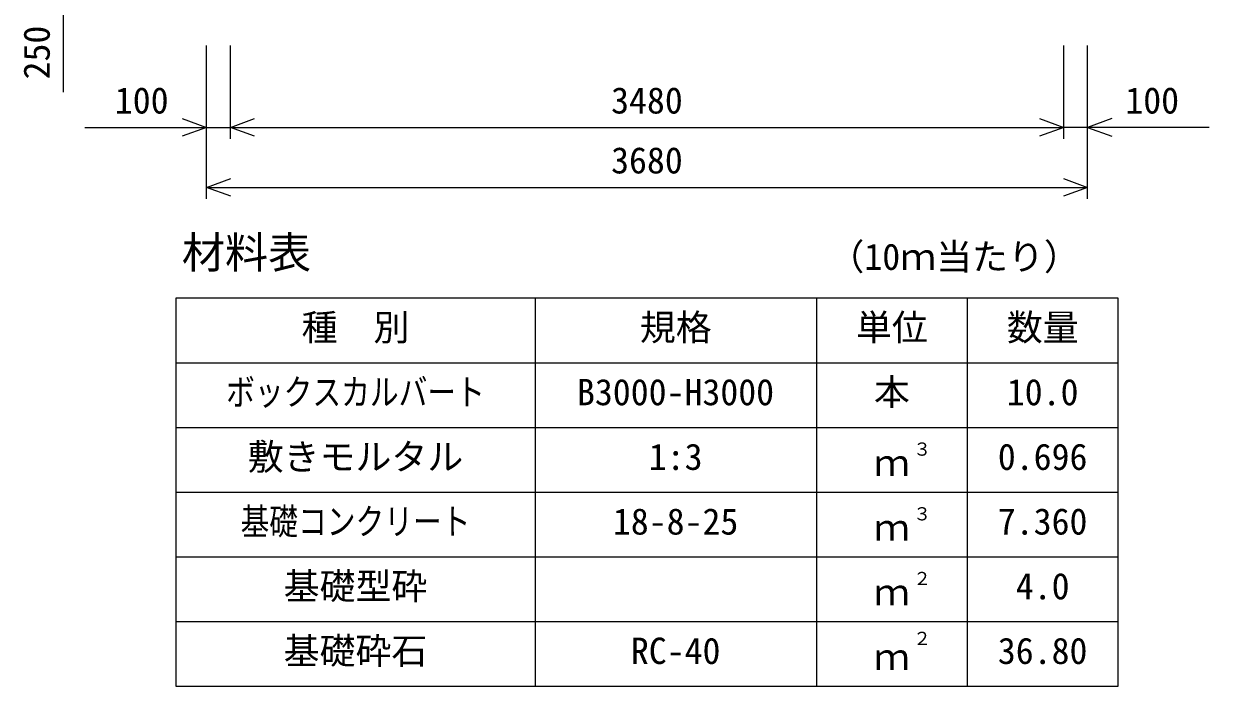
# Model space of a CAD drawing. Units: millimetres, scale not verified. Extents: x -100800 to 100800, y -35640 to 35640.
# Drawn here: x 10856 to 15807, y -25001 to -22236 of the extents above; entities that cross this region are included whole.
import ezdxf
from ezdxf.enums import TextEntityAlignment as Align

# ---------------------------------------------------------------- set-up
doc = ezdxf.new("R2010")
doc.units = ezdxf.units.MM
doc.header["$LTSCALE"] = 120
for name, color, linetype, lineweight in [('0-0_DIM', 7, 'Continuous', 25), ('0-3_HYO', 3, 'Continuous', 25), ('0-4_HYO2', 4, 'Continuous', 25), ('0-7_TXT', 7, 'Continuous', 25)]:
    doc.layers.add(name, color=color, linetype=linetype, lineweight=lineweight)
doc.styles.add('ＭＳ ゴシック', font='')
doc.styles.get('ＭＳ ゴシック').set_extended_font_data('MS Gothic')

msp = doc.modelspace()

# ---------------------------------------------------------------- linework, layer by layer
at = {"layer": '0-0_DIM'}
for p, q in [((11023, -22521.8), (11023, -22199.7)), ((11619.1, -22966.9), (11619.1, -22327.3)), ((11719.1, -22716.9), (11719.1, -22327.3)), ((15199.1, -22716.9), (15199.1, -22327.3)), ((15299.1, -22966.9), (15299.1, -22327.3)), ((11111.1, -22668.9), (11619.1, -22668.9)), ((11619.1, -22668.9), (11719.1, -22668.9)), ((11719.1, -22668.9), (15199.1, -22668.9)), ((11619.1, -22918.9), (15299.1, -22918.9))]:
    msp.add_line(p, q, dxfattribs=at)
for points in [[(11517.6, -22632), (11619.1, -22668.9), (11517.6, -22705.9)], [(11820.6, -22705.9), (11719.1, -22668.9), (11820.6, -22632)], [(15097.6, -22632), (15199.1, -22668.9), (15097.6, -22705.9)], [(15807.1, -22668.9), (15299.1, -22668.9), (15199.1, -22668.9)], [(15400.6, -22632), (15299.1, -22668.9), (15400.6, -22705.9)], [(11720.6, -22955.9), (11619.1, -22918.9), (11720.6, -22882)], [(15197.6, -22882), (15299.1, -22918.9), (15197.6, -22955.9)]]:
    msp.add_lwpolyline(points, dxfattribs=at)
at = {"layer": '0-3_HYO'}
for p, q in [((12991.6, -23381.4), (12991.6, -25001.4)), ((14166.6, -23381.4), (14166.6, -25001.4)), ((14796.6, -23381.4), (14796.6, -25001.4)), ((11491.6, -23651.4), (15426.6, -23651.4))]:
    msp.add_line(p, q, dxfattribs=at)
msp.add_lwpolyline([(11491.6, -25001.4), (15426.6, -25001.4), (15426.6, -23381.4), (11491.6, -23381.4)], close=True, dxfattribs=at)
at = {"layer": '0-4_HYO2'}
for p, q in [((11491.6, -23921.4), (15426.6, -23921.4)), ((11491.6, -24191.4), (15426.6, -24191.4)), ((11491.6, -24461.4), (15426.6, -24461.4)), ((11491.6, -24731.4), (15426.6, -24731.4))]:
    msp.add_line(p, q, dxfattribs=at)

# ---------------------------------------------------------------- texts
at = {"layer": '0-0_DIM', "style": 'ＭＳ ゴシック'}
msp.add_text('250', height=110, rotation=90, dxfattribs=at).set_placement((10998, -22468.5), align=Align.BOTTOM_LEFT)
for s, p in [('100', (11236.7, -22643.9)), ('3480', (13309.1, -22643.9)), ('100', (15456.5, -22643.9)), ('3680', (13309.1, -22893.9))]:
    msp.add_text(s, height=110, dxfattribs=at).set_placement(p, align=Align.BOTTOM_LEFT)
at = {"layer": '0-7_TXT', "style": 'ＭＳ ゴシック'}
for s, height, p in [('材料表', 132, (11516.6, -23296.4)), ('（10ｍ当たり）', 110, (14216.6, -23296.4)), ('種\u3000別', 110, (12016.6, -23591.4)), ('規格', 110, (13429.1, -23591.4)), ('単位', 110, (14331.6, -23591.4)), ('数量', 110, (14961.6, -23591.4)), ('本', 110, (14406.6, -23861.4)), ('B3000-H3000', 110, (13166.6, -23861.4)), ('10.0', 110, (14961.6, -23861.4)), ('敷きモルタル', 110, (11791.6, -24131.4)), ('1:3', 110, (13466.6, -24131.4)), ('３', 55, (14570.5, -24055.5)), ('0.696', 110, (14924.1, -24131.4)), ('ｍ', 110, (14406.6, -24156.4)), ('３', 55, (14570.5, -24325.5)), ('18-8-25', 110, (13316.6, -24401.4)), ('7.360', 110, (14924.1, -24401.4)), ('ｍ', 110, (14406.6, -24426.4)), ('基礎型砕', 110, (11941.6, -24671.4)), ('２', 55, (14570.5, -24595.5)), ('4.0', 110, (14999.1, -24671.4)), ('ｍ', 110, (14406.6, -24696.4)), ('基礎砕石', 110, (11941.6, -24941.4)), ('RC-40', 110, (13391.6, -24941.4)), ('２', 55, (14570.5, -24845.5)), ('36.80', 110, (14924.1, -24941.4)), ('ｍ', 110, (14406.6, -24966.4))]:
    msp.add_text(s, height=height, dxfattribs=at).set_placement(p, align=Align.BOTTOM_LEFT)
at = {"layer": '0-7_TXT', "style": 'ＭＳ ゴシック', "width": 0.8}
for s, p in [('ボックスカルバート', (11701.6, -23861.4)), ('基礎コンクリート', (11761.6, -24401.4))]:
    msp.add_text(s, height=110, dxfattribs=at).set_placement(p, align=Align.BOTTOM_LEFT)

doc.saveas('drawing.dxf')
